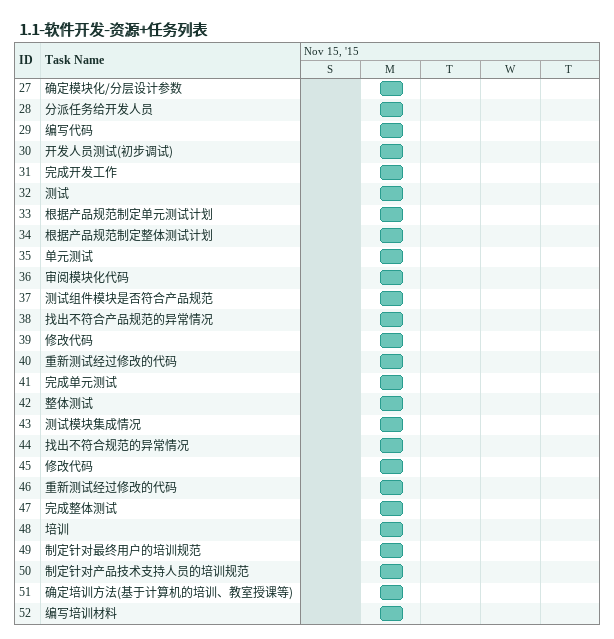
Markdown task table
1.1-软件开发-资源+任务列表

| ID | Task | Start | Finish |
|---|---|---|---|
| 27 | 确定模块化/分层设计参数 | 2015-11-16 | 2015-11-16 |
| 28 | 分派任务给开发人员 | 2015-11-16 | 2015-11-16 |
| 29 | 编写代码 | 2015-11-16 | 2015-11-16 |
| 30 | 开发人员测试(初步调试) | 2015-11-16 | 2015-11-16 |
| 31 | 完成开发工作 | 2015-11-16 | 2015-11-16 |
| 32 | 测试 | 2015-11-16 | 2015-11-16 |
| 33 | 根据产品规范制定单元测试计划 | 2015-11-16 | 2015-11-16 |
| 34 | 根据产品规范制定整体测试计划 | 2015-11-16 | 2015-11-16 |
| 35 | 单元测试 | 2015-11-16 | 2015-11-16 |
| 36 | 审阅模块化代码 | 2015-11-16 | 2015-11-16 |
| 37 | 测试组件模块是否符合产品规范 | 2015-11-16 | 2015-11-16 |
| 38 | 找出不符合产品规范的异常情况 | 2015-11-16 | 2015-11-16 |
| 39 | 修改代码 | 2015-11-16 | 2015-11-16 |
| 40 | 重新测试经过修改的代码 | 2015-11-16 | 2015-11-16 |
| 41 | 完成单元测试 | 2015-11-16 | 2015-11-16 |
| 42 | 整体测试 | 2015-11-16 | 2015-11-16 |
| 43 | 测试模块集成情况 | 2015-11-16 | 2015-11-16 |
| 44 | 找出不符合规范的异常情况 | 2015-11-16 | 2015-11-16 |
| 45 | 修改代码 | 2015-11-16 | 2015-11-16 |
| 46 | 重新测试经过修改的代码 | 2015-11-16 | 2015-11-16 |
| 47 | 完成整体测试 | 2015-11-16 | 2015-11-16 |
| 48 | 培训 | 2015-11-16 | 2015-11-16 |
| 49 | 制定针对最终用户的培训规范 | 2015-11-16 | 2015-11-16 |
| 50 | 制定针对产品技术支持人员的培训规范 | 2015-11-16 | 2015-11-16 |
| 51 | 确定培训方法(基于计算机的培训、教室授课等) | 2015-11-16 | 2015-11-16 |
| 52 | 编写培训材料 | 2015-11-16 | 2015-11-16 |
